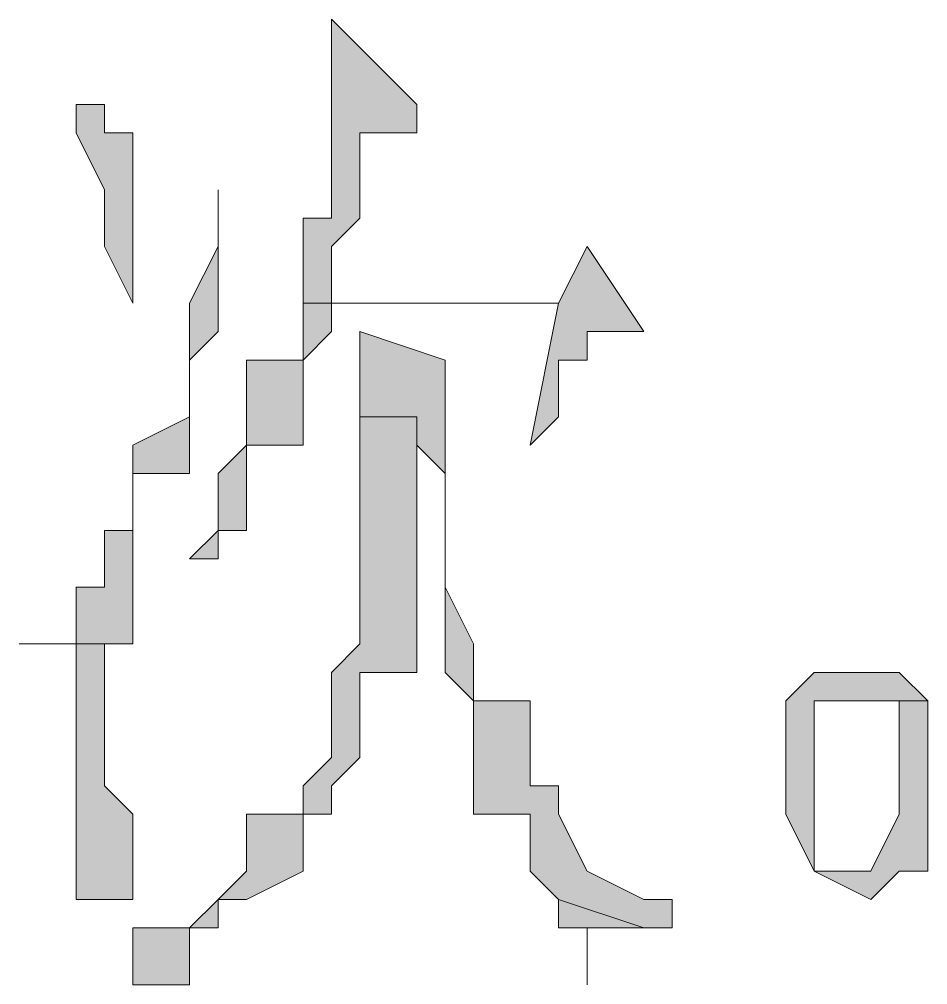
# Model space of a CAD drawing. Header units: millimetres. Extents: x 20 to 821, y 1 to 1134.
# Drawn here: x 710.28 to 716.04, y 581.18 to 587.3 of the extents above; entities that cross this region are included whole.
import ezdxf

# ---------------------------------------------------------------- set-up
doc = ezdxf.new("R2010")
doc.units = ezdxf.units.MM
doc.layers.add('1', color=7, linetype='Continuous')

msp = doc.modelspace()

# ---------------------------------------------------------------- hatches: boundary and pattern name
h = msp.add_hatch(color=0)
h.dxf.hatch_style = 2
h.paths.add_polyline_path([(712.26, 587.301732), (712.26, 586.041732), (712.08, 586.041732), (712.08, 585.501732), (712.26, 585.501732), (712.26, 585.861732), (712.44, 586.041732), (712.44, 586.581732), (712.8, 586.581732), (712.8, 586.761732)])
h = msp.add_hatch(color=0)
h.dxf.hatch_style = 2
h.paths.add_polyline_path([(710.64, 586.761732), (710.64, 586.581732), (710.82, 586.221732), (710.82, 585.861732), (711, 585.501732), (711, 586.581732), (710.82, 586.581732), (710.82, 586.761732)])
h = msp.add_hatch(color=0)
h.dxf.hatch_style = 2
h.paths.add_polyline_path([(711.54, 586.221732), (711.54, 585.861732), (711.36, 585.501732), (711.36, 584.781732), (711, 584.601732), (711, 584.061732), (710.82, 584.061732), (710.82, 583.701732), (710.64, 583.701732), (710.64, 583.341732), (710.82, 583.341732), (711, 583.341732), (711, 584.421732), (711.36, 584.421732), (711.36, 585.141732), (711.54, 585.321732)])
h = msp.add_hatch(color=0)
h.dxf.hatch_style = 2
h.paths.add_polyline_path([(713.88, 585.861732), (713.7, 585.501732), (712.08, 585.501732), (713.7, 585.501732), (713.52, 584.601732), (713.7, 584.781732), (713.7, 585.141732), (713.88, 585.141732), (713.88, 585.321732), (714.24, 585.321732)])
h = msp.add_hatch(color=0)
h.dxf.hatch_style = 2
h.paths.add_polyline_path([(712.08, 585.501732), (712.08, 585.141732), (711.72, 585.141732), (711.72, 584.601732), (711.54, 584.421732), (711.54, 584.061732), (711.36, 583.881732), (711.54, 583.881732), (711.54, 584.061732), (711.72, 584.061732), (711.72, 584.421732), (711.72, 584.601732), (712.08, 584.601732), (712.08, 585.141732), (712.26, 585.321732), (712.26, 585.501732), (713.7, 585.501732)])
h = msp.add_hatch(color=0)
h.dxf.hatch_style = 2
h.paths.add_polyline_path([(712.44, 585.321732), (712.44, 584.781732), (712.8, 584.781732), (712.8, 584.601732), (712.98, 584.421732), (712.98, 583.161732), (713.16, 582.981732), (713.16, 582.261732), (713.52, 582.261732), (713.52, 581.901732), (713.7, 581.721732), (714.24, 581.541732), (714.42, 581.541732), (714.42, 581.721732), (714.24, 581.721732), (713.88, 581.901732), (713.7, 582.261732), (713.7, 582.441732), (713.52, 582.441732), (713.52, 582.981732), (713.16, 582.981732), (713.16, 583.341732), (712.98, 583.701732), (712.98, 585.141732)])
h = msp.add_hatch(color=0)
h.dxf.hatch_style = 2
h.paths.add_polyline_path([(712.44, 584.781732), (712.44, 583.341732), (712.26, 583.161732), (712.26, 582.621732), (712.08, 582.441732), (712.08, 582.261732), (711.72, 582.261732), (711.72, 581.901732), (711.54, 581.721732), (711.36, 581.541732), (711, 581.541732), (711, 581.181732), (711.36, 581.181732), (711.36, 581.541732), (711.54, 581.541732), (711.54, 581.721732), (711.72, 581.721732), (712.08, 581.901732), (712.08, 582.261732), (712.26, 582.261732), (712.26, 582.441732), (712.44, 582.621732), (712.44, 583.161732), (712.8, 583.161732), (712.8, 584.781732)])
h = msp.add_hatch(color=0)
h.dxf.hatch_style = 2
h.paths.add_polyline_path([(710.28, 583.341732), (710.64, 583.341732), (710.64, 583.161732), (710.64, 581.721732), (710.82, 581.721732), (711, 581.721732), (711, 581.901732), (711, 582.261732), (710.82, 582.441732), (710.82, 583.341732), (710.64, 583.341732)])
h = msp.add_hatch(color=0)
h.dxf.hatch_style = 2
h.paths.add_polyline_path([(715.68, 583.161732), (715.32, 583.161732), (715.14, 582.981732), (715.14, 582.261732), (715.32, 581.901732), (715.68, 581.901732), (715.32, 581.901732), (715.32, 582.621732), (715.32, 582.981732), (716.04, 582.981732), (715.86, 583.161732)])
h = msp.add_hatch(color=0)
h.dxf.hatch_style = 2
h.paths.add_polyline_path([(716.04, 582.981732), (715.68, 582.981732), (715.86, 582.981732), (715.86, 582.261732), (715.68, 581.901732), (715.32, 581.901732), (715.68, 581.721732), (715.86, 581.901732), (716.04, 581.901732), (716.04, 582.261732)])
h = msp.add_hatch(color=0)
h.dxf.hatch_style = 2
h.paths.add_polyline_path([(713.7, 581.721732), (713.7, 581.541732), (713.88, 581.541732), (713.88, 581.181732), (713.88, 581.541732), (714.24, 581.541732)])

# ---------------------------------------------------------------- linework, layer by layer
at = {"layer": '1', "color": 0, "lineweight": 5}
for points in [[(712.26, 587.301732), (712.26, 586.041732), (712.08, 586.041732), (712.08, 585.501732), (712.26, 585.501732), (712.26, 585.861732), (712.44, 586.041732), (712.44, 586.581732), (712.8, 586.581732), (712.8, 586.761732), (712.26, 587.301732)], [(710.64, 586.761732), (710.64, 586.581732), (710.82, 586.221732), (710.82, 585.861732), (711, 585.501732), (711, 586.581732), (710.82, 586.581732), (710.82, 586.761732), (710.64, 586.761732)], [(711.54, 586.221732), (711.54, 585.861732), (711.36, 585.501732), (711.36, 584.781732), (711, 584.601732), (711, 584.061732), (710.82, 584.061732), (710.82, 583.701732), (710.64, 583.701732), (710.64, 583.341732), (710.82, 583.341732), (711, 583.341732), (711, 584.421732), (711.36, 584.421732), (711.36, 585.141732), (711.54, 585.321732), (711.54, 586.221732)], [(713.88, 585.861732), (713.7, 585.501732), (712.08, 585.501732), (713.7, 585.501732), (713.52, 584.601732), (713.7, 584.781732), (713.7, 585.141732), (713.88, 585.141732), (713.88, 585.321732), (714.24, 585.321732), (713.88, 585.861732)], [(712.08, 585.501732), (712.08, 585.141732), (711.72, 585.141732), (711.72, 584.601732), (711.54, 584.421732), (711.54, 584.061732), (711.36, 583.881732), (711.54, 583.881732), (711.54, 584.061732), (711.72, 584.061732), (711.72, 584.421732), (711.72, 584.601732), (712.08, 584.601732), (712.08, 585.141732), (712.26, 585.321732), (712.26, 585.501732), (713.7, 585.501732), (712.08, 585.501732)], [(712.44, 585.321732), (712.44, 584.781732), (712.8, 584.781732), (712.8, 584.601732), (712.98, 584.421732), (712.98, 583.161732), (713.16, 582.981732), (713.16, 582.261732), (713.52, 582.261732), (713.52, 581.901732), (713.52, 581.901732), (713.7, 581.721732), (714.24, 581.541732), (714.42, 581.541732), (714.42, 581.721732), (714.24, 581.721732), (713.88, 581.901732), (713.7, 582.261732), (713.7, 582.441732), (713.52, 582.441732), (713.52, 582.981732), (713.16, 582.981732), (713.16, 583.341732), (712.98, 583.701732), (712.98, 585.141732), (712.44, 585.321732)], [(712.44, 584.781732), (712.44, 583.341732), (712.26, 583.161732), (712.26, 582.621732), (712.08, 582.441732), (712.08, 582.261732), (711.72, 582.261732), (711.72, 581.901732), (711.72, 581.901732), (711.54, 581.721732), (711.36, 581.541732), (711, 581.541732), (711, 581.181732), (711.36, 581.181732), (711.36, 581.541732), (711.54, 581.541732), (711.54, 581.721732), (711.72, 581.721732), (712.08, 581.901732), (712.08, 582.261732), (712.26, 582.261732), (712.26, 582.441732), (712.44, 582.621732), (712.44, 583.161732), (712.8, 583.161732), (712.8, 584.781732), (712.44, 584.781732)], [(710.28, 583.341732), (710.64, 583.341732), (710.64, 583.161732), (710.64, 581.721732), (710.82, 581.721732), (711, 581.721732), (711, 581.901732), (711, 582.261732), (710.82, 582.441732), (710.82, 583.341732), (710.64, 583.341732), (710.28, 583.341732)], [(715.68, 583.161732), (715.32, 583.161732), (715.14, 582.981732), (715.14, 582.261732), (715.32, 581.901732), (715.68, 581.901732), (715.32, 581.901732), (715.32, 582.621732), (715.32, 582.981732), (716.04, 582.981732), (715.86, 583.161732), (715.68, 583.161732)], [(716.04, 582.981732), (715.68, 582.981732), (715.86, 582.981732), (715.86, 582.261732), (715.68, 581.901732), (715.32, 581.901732), (715.68, 581.721732), (715.86, 581.901732), (716.04, 581.901732), (716.04, 582.261732), (716.04, 582.981732)], [(713.7, 581.721732), (713.7, 581.541732), (713.88, 581.541732), (713.88, 581.181732), (713.88, 581.541732), (714.24, 581.541732), (713.7, 581.721732)]]:
    msp.add_lwpolyline(points, dxfattribs=at)

doc.saveas('drawing.dxf')
